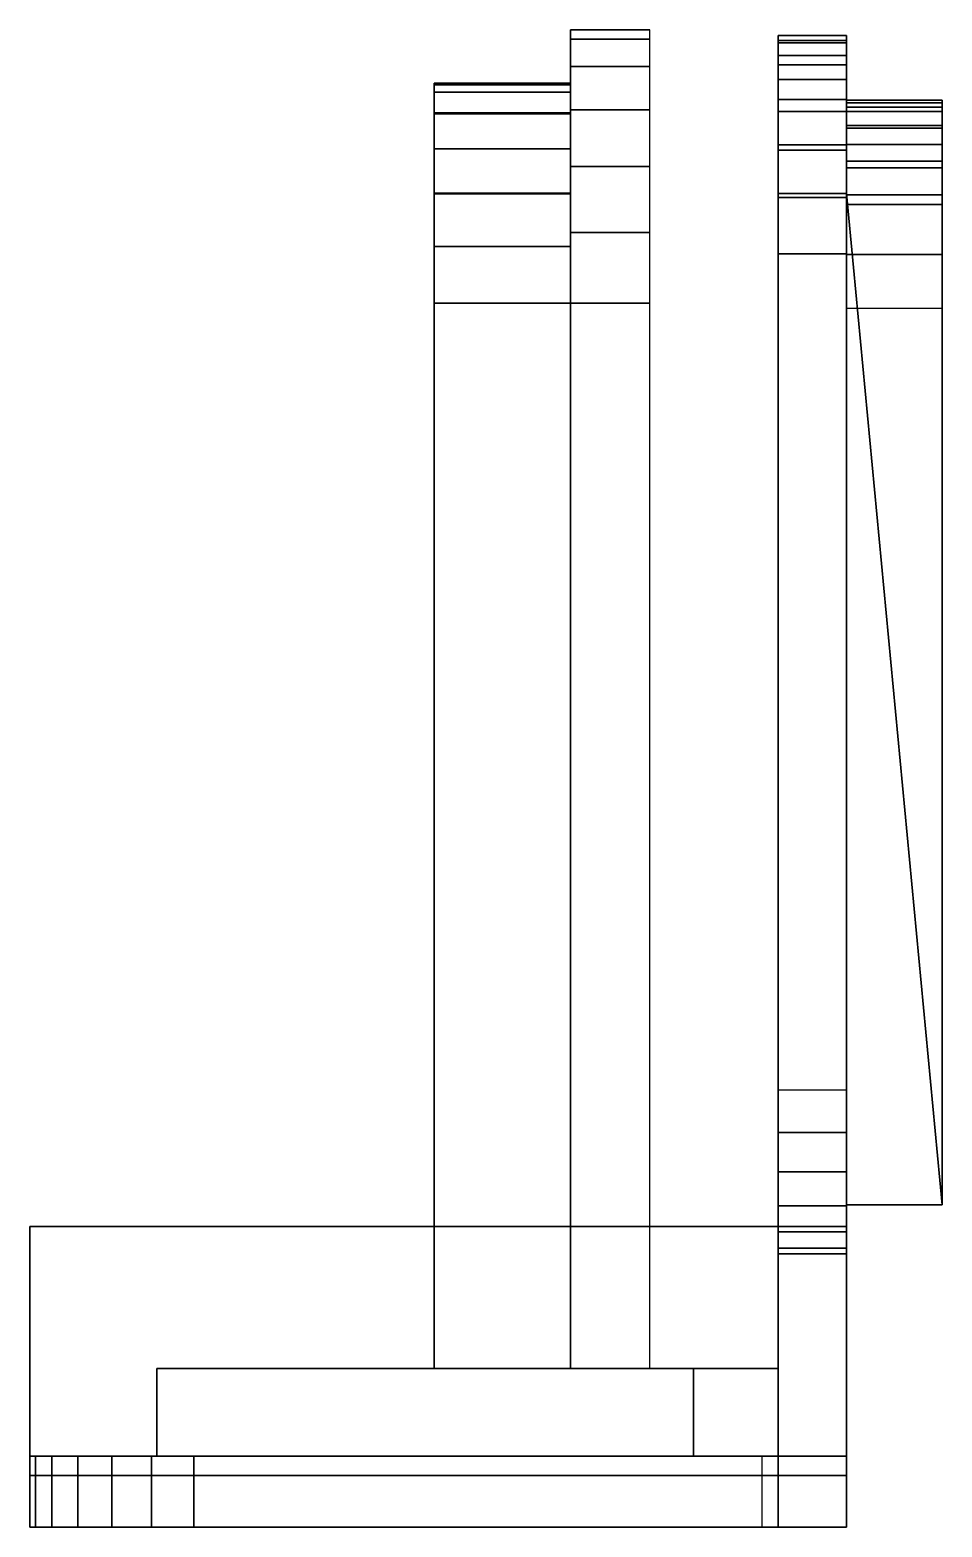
# Model space of a CAD drawing. Extents: x 0 to 16.7, y -27.4 to 0.
import ezdxf

# ---------------------------------------------------------------- set-up
doc = ezdxf.new("R2010")
doc.units = 0
doc.layers.add('ACESSORIO', color=250, linetype='CONTINUOUS')

msp = doc.modelspace()

# ---------------------------------------------------------------- linework, layer by layer
at = {"layer": 'ACESSORIO'}
for points in [[(11.35, 0, 26.4), (9.9, 0, 26.4), (9.9, 0, 54.9), (11.35, 0, 54.9)], [(13.7, -0.1, 71), (13.7, -27.4, 71), (13.7, -27.4, 27.2), (13.7, -0.1, 27.2)], [(14.95, -0.1, 27.2), (13.7, -0.1, 27.2), (13.7, -0.1, 71), (14.95, -0.1, 71)], [(14.95, -0.1, 71), (14.95, -27.4, 71), (14.95, -27.4, 27.2), (14.95, -0.1, 27.2)], [(9.9, -1.002, 26.4), (7.4, -1.002, 26.4), (7.4, -1.002, 35.2), (9.9, -1.002, 35.2)], [(16.7, -1.284, 38.2), (14.95, -1.284, 38.2), (14.95, -21.5, 38.2), (16.7, -21.5, 38.2)], [(14.95, -1.285, 28.2), (16.7, -1.285, 28.2), (16.7, -1.284, 38.2), (14.95, -1.284, 38.2)], [(16.7, -1.284, 70), (14.95, -1.284, 70), (14.95, -1.284, 51.785), (16.7, -1.284, 51.785)], [(14.95, -1.284, 51.785), (16.7, -1.284, 51.785), (16.7, -21.5, 51.785), (14.95, -21.5, 51.785)], [(14.95, -27.4, 23.355), (13.7, -27.4, 23.355), (13.7, -2.996, 23.355), (14.95, -2.996, 23.355)], [(14.95, -2.996, 23.355), (16.7, -21.5, 38.2), (16.7, -21.5, 25.15), (14.95, -2.996, 23.355)], [(16.7, -21.5, 25.15), (14.95, -21.5, 25.15), (14.95, -3.017, 25.15), (16.7, -3.017, 25.15)], [(16.7, -21.5, 25.15), (16.7, -21.5, 38.2), (16.7, -3.017, 25.15), (16.7, -21.5, 25.15)], [(14.95, -4.1, 75), (13.7, -4.1, 75), (13.7, -19.4, 75), (14.95, -19.4, 75)], [(9.9, -5, 22.402), (7.4, -5, 22.402), (7.4, -24.5, 22.402), (9.9, -24.5, 22.402)], [(7.4, -24.5, 22.402), (7.4, -5, 22.402), (7.4, -5, 39.198), (7.4, -24.5, 39.198)], [(7.4, -5, 39.198), (7.4, -24.5, 39.198), (9.9, -24.5, 39.198), (9.9, -5, 39.198)], [(9.9, -24.5, 58.898), (7.4, -24.5, 58.898), (7.4, -5, 58.898), (9.9, -5, 58.898)], [(9.9, -5, 50.851), (7.4, -5, 50.851), (7.4, -24.5, 50.851), (9.9, -24.5, 50.851)], [(11.35, -5, 59.9), (9.9, -5, 59.9), (9.9, -24.5, 59.9), (11.35, -24.5, 59.9)], [(11.35, -5, 21.4), (9.9, -5, 21.4), (9.9, -24.5, 21.4), (11.35, -24.5, 21.4)], [(9.9, -5, 59.9), (9.9, -24.5, 59.9), (9.9, -24.5, 21.4), (9.9, -5, 21.4)], [(14.95, -21.5, 73.816), (16.7, -21.5, 73.816), (16.7, -5.1, 73.816), (14.95, -5.1, 73.816)], [(16.7, -21.5, 51.785), (16.7, -21.5, 73.816), (16.7, -5.1, 73.816), (16.7, -21.5, 51.785)], [(14.95, -21.5, 38.2), (16.7, -21.5, 38.2), (16.7, -21.5, 25.15), (14.95, -21.5, 25.15)], [(14.95, -21.5, 51.785), (16.7, -21.5, 51.785), (16.7, -21.5, 73.816), (14.95, -21.5, 73.816)], [(13.7, -22.4, 78), (13.7, -22.4, 89.95), (13.7, -27.4, 89.95), (13.7, -27.4, 78)], [(13.7, -22.4, 78), (14.95, -22.4, 78), (14.95, -22.4, 89.95), (13.7, -22.4, 89.95)], [(14.95, -22.4, 78), (14.95, -22.4, 89.95), (14.95, -27.4, 89.95), (14.95, -27.4, 78)], [(13.4, -26.1, 23.355), (0, -26.1, 3), (0, -26.1, 91.2), (14.95, -26.1, 91.2)], [(14.95, -26.1, 91.2), (14.95, -27.4, 91.2), (0, -27.4, 91.2), (0, -26.1, 91.2)], [(0, -26.1, 91.2), (0, -27.4, 91.2), (0, -27.4, 3), (0, -26.1, 3)], [(3, -27.4, 0), (3, -26.1, 0), (13.4, -26.1), (13.4, -27.4, 0)], [(13.4, -26.1, 23.355), (14.95, -26.1, 23.355), (14.95, -26.1, 91.2), (13.4, -26.1, 23.355)], [(13.4, -26.1), (13.4, -27.4, 0), (14.95, -27.4, 91.2), (14.95, -26.1, 91.2)], [(13.4, -27.4, 23.355), (0, -27.4, 3), (0, -27.4, 91.2), (14.95, -27.4, 91.2)], [(13.4, -27.4, 23.355), (14.95, -27.4, 23.355), (14.95, -27.4, 91.2), (13.4, -27.4, 23.355)]]:
    msp.add_3dface(points, dxfattribs=at)

# ---------------------------------------------------------------- meshes
mesh = msp.add_polymesh((2, 7), dxfattribs=at)
for k, corner in enumerate([(11.35, -5, 59.9), (11.35, -3.706, 59.73), (11.35, -2.5, 59.23), (11.35, -1.464, 58.435), (11.35, -0.67, 57.4), (11.35, -0.17, 56.194), (11.35, 0, 54.9), (9.9, -5, 59.9), (9.9, -3.706, 59.73), (9.9, -2.5, 59.23), (9.9, -1.464, 58.435), (9.9, -0.67, 57.4), (9.9, -0.17, 56.194), (9.9, 0, 54.9)]):
    mesh.set_mesh_vertex(divmod(k, 7), corner)
mesh = msp.add_polymesh((2, 7), dxfattribs=at)
for k, corner in enumerate([(9.9, -5, 59.9), (9.9, -3.706, 59.73), (9.9, -2.5, 59.23), (9.9, -1.464, 58.435), (9.9, -0.67, 57.4), (9.9, -0.17, 56.194), (9.9, 0, 54.9), (9.9, -5, 21.4), (9.9, -3.706, 21.57), (9.9, -2.5, 22.07), (9.9, -1.464, 22.864), (9.9, -0.67, 23.9), (9.9, -0.17, 25.106), (9.9, 0, 26.4)]):
    mesh.set_mesh_vertex(divmod(k, 7), corner)
mesh = msp.add_polymesh((2, 7), dxfattribs=at)
for k, corner in enumerate([(9.9, 0, 26.4), (9.9, -0.17, 25.106), (9.9, -0.67, 23.9), (9.9, -1.464, 22.864), (9.9, -2.5, 22.07), (9.9, -3.706, 21.57), (9.9, -5, 21.4), (11.35, 0, 26.4), (11.35, -0.17, 25.106), (11.35, -0.67, 23.9), (11.35, -1.464, 22.864), (11.35, -2.5, 22.07), (11.35, -3.706, 21.57), (11.35, -5, 21.4)]):
    mesh.set_mesh_vertex(divmod(k, 7), corner)
mesh = msp.add_polymesh((2, 7), dxfattribs=at)
for k, corner in enumerate([(13.7, -2.996, 23.355), (13.7, -2.2, 23.68), (13.7, -1.492, 24.167), (13.7, -0.905, 24.793), (13.7, -0.465, 25.531), (13.7, -0.192, 26.346), (13.7, -0.1, 27.2), (14.95, -2.996, 23.355), (14.95, -2.2, 23.68), (14.95, -1.492, 24.167), (14.95, -0.905, 24.793), (14.95, -0.465, 25.531), (14.95, -0.192, 26.346), (14.95, -0.1, 27.2)]):
    mesh.set_mesh_vertex(divmod(k, 7), corner)
mesh = msp.add_polymesh((2, 7), dxfattribs=at)
for k, corner in enumerate([(14.95, -4.1, 75), (14.95, -3.065, 74.864), (14.95, -2.1, 74.464), (14.95, -1.272, 73.828), (14.95, -0.636, 73), (14.95, -0.236, 72.035), (14.95, -0.1, 71), (13.7, -4.1, 75), (13.7, -3.065, 74.864), (13.7, -2.1, 74.464), (13.7, -1.272, 73.828), (13.7, -0.636, 73), (13.7, -0.236, 72.035), (13.7, -0.1, 71)]):
    mesh.set_mesh_vertex(divmod(k, 7), corner)
mesh = msp.add_polymesh((2, 7), dxfattribs=at)
for k, corner in enumerate([(13.7, -4.1, 75), (13.7, -3.065, 74.864), (13.7, -2.1, 74.464), (13.7, -1.272, 73.828), (13.7, -0.636, 73), (13.7, -0.236, 72.035), (13.7, -0.1, 71), (13.7, -27.4, 75), (13.7, -27.4, 74.333), (13.7, -27.4, 73.667), (13.7, -27.4, 73), (13.7, -27.4, 72.333), (13.7, -27.4, 71.667), (13.7, -27.4, 71)]):
    mesh.set_mesh_vertex(divmod(k, 7), corner)
mesh = msp.add_polymesh((2, 7), dxfattribs=at)
for k, corner in enumerate([(14.95, -4.1, 75), (14.95, -3.065, 74.864), (14.95, -2.1, 74.464), (14.95, -1.272, 73.828), (14.95, -0.636, 73), (14.95, -0.236, 72.035), (14.95, -0.1, 71), (13.7, -4.1, 75), (13.7, -3.065, 74.864), (13.7, -2.1, 74.464), (13.7, -1.272, 73.828), (13.7, -0.636, 73), (13.7, -0.236, 72.035), (13.7, -0.1, 71)]):
    mesh.set_mesh_vertex(divmod(k, 7), corner)
mesh = msp.add_polymesh((2, 7), dxfattribs=at)
for k, corner in enumerate([(14.95, -2.996, 23.355), (14.95, -2.2, 23.68), (14.95, -1.492, 24.167), (14.95, -0.905, 24.793), (14.95, -0.465, 25.531), (14.95, -0.192, 26.346), (14.95, -0.1, 27.2), (13.7, -2.996, 23.355), (13.7, -2.2, 23.68), (13.7, -1.492, 24.167), (13.7, -0.905, 24.793), (13.7, -0.465, 25.531), (13.7, -0.192, 26.346), (13.7, -0.1, 27.2)]):
    mesh.set_mesh_vertex(divmod(k, 7), corner)
mesh = msp.add_polymesh((2, 7), dxfattribs=at)
for k, corner in enumerate([(13.7, -2.996, 23.355), (13.7, -2.2, 23.68), (13.7, -1.492, 24.167), (13.7, -0.905, 24.793), (13.7, -0.465, 25.531), (13.7, -0.192, 26.346), (13.7, -0.1, 27.2), (13.7, -27.4, 23.355), (13.7, -27.4, 23.996), (13.7, -27.4, 24.637), (13.7, -27.4, 25.278), (13.7, -27.4, 25.918), (13.7, -27.4, 26.559), (13.7, -27.4, 27.2)]):
    mesh.set_mesh_vertex(divmod(k, 7), corner)
mesh = msp.add_polymesh((2, 7), dxfattribs=at)
for k, corner in enumerate([(14.95, -2.996, 23.355), (14.95, -2.2, 23.68), (14.95, -1.492, 24.167), (14.95, -0.905, 24.793), (14.95, -0.465, 25.531), (14.95, -0.192, 26.346), (14.95, -0.1, 27.2), (14.95, -27.4, 23.355), (14.95, -27.4, 23.996), (14.95, -27.4, 24.637), (14.95, -27.4, 25.278), (14.95, -27.4, 25.918), (14.95, -27.4, 26.559), (14.95, -27.4, 27.2)]):
    mesh.set_mesh_vertex(divmod(k, 7), corner)
mesh = msp.add_polymesh((2, 7), dxfattribs=at)
for k, corner in enumerate([(14.95, -4.1, 75), (14.95, -3.065, 74.864), (14.95, -2.1, 74.464), (14.95, -1.272, 73.828), (14.95, -0.636, 73), (14.95, -0.236, 72.035), (14.95, -0.1, 71), (14.95, -27.4, 75), (14.95, -27.4, 74.333), (14.95, -27.4, 73.667), (14.95, -27.4, 73), (14.95, -27.4, 72.333), (14.95, -27.4, 71.667), (14.95, -27.4, 71)]):
    mesh.set_mesh_vertex(divmod(k, 7), corner)
mesh = msp.add_polymesh((2, 7), dxfattribs=at)
for k, corner in enumerate([(7.4, -5, 50.851), (7.4, -2.988, 51.39), (7.4, -1.516, 52.863), (7.4, -0.977, 54.874), (7.4, -1.516, 56.886), (7.4, -2.988, 58.359), (7.4, -5, 58.898), (9.9, -5, 50.851), (9.9, -2.988, 51.39), (9.9, -1.516, 52.863), (9.9, -0.977, 54.874), (9.9, -1.516, 56.886), (9.9, -2.988, 58.359), (9.9, -5, 58.898)]):
    mesh.set_mesh_vertex(divmod(k, 7), corner)
mesh = msp.add_polymesh((2, 7), dxfattribs=at)
for k, corner in enumerate([(7.4, -5, 50.851), (7.4, -2.988, 51.39), (7.4, -1.516, 52.863), (7.4, -0.977, 54.874), (7.4, -1.516, 56.886), (7.4, -2.988, 58.359), (7.4, -5, 58.898), (7.4, -24.5, 50.851), (7.4, -24.5, 52.192), (7.4, -24.5, 53.533), (7.4, -24.5, 54.874), (7.4, -24.5, 56.216), (7.4, -24.5, 57.557), (7.4, -24.5, 58.898)]):
    mesh.set_mesh_vertex(divmod(k, 7), corner)
mesh = msp.add_polymesh((2, 7), dxfattribs=at)
for k, corner in enumerate([(7.4, -5, 22.402), (7.4, -3.965, 22.538), (7.4, -3.001, 22.938), (7.4, -2.173, 23.573), (7.4, -1.538, 24.401), (7.4, -1.138, 25.365), (7.4, -1.002, 26.4), (9.9, -5, 22.402), (9.9, -3.965, 22.538), (9.9, -3.001, 22.938), (9.9, -2.173, 23.573), (9.9, -1.538, 24.401), (9.9, -1.138, 25.365), (9.9, -1.002, 26.4)]):
    mesh.set_mesh_vertex(divmod(k, 7), corner)
mesh = msp.add_polymesh((2, 7), dxfattribs=at)
for k, corner in enumerate([(7.4, -5, 39.198), (7.4, -3.965, 39.062), (7.4, -3.001, 38.662), (7.4, -2.173, 38.027), (7.4, -1.538, 37.199), (7.4, -1.138, 36.235), (7.4, -1.002, 35.2), (9.9, -5, 39.198), (9.9, -3.965, 39.062), (9.9, -3.001, 38.662), (9.9, -2.173, 38.027), (9.9, -1.538, 37.199), (9.9, -1.138, 36.235), (9.9, -1.002, 35.2)]):
    mesh.set_mesh_vertex(divmod(k, 7), corner)
mesh = msp.add_polymesh((2, 7), dxfattribs=at)
for k, corner in enumerate([(7.4, -5, 22.402), (7.4, -3.965, 22.538), (7.4, -3.001, 22.938), (7.4, -2.173, 23.573), (7.4, -1.538, 24.401), (7.4, -1.138, 25.365), (7.4, -1.002, 26.4), (7.4, -5, 39.198), (7.4, -3.965, 39.062), (7.4, -3.001, 38.662), (7.4, -2.173, 38.027), (7.4, -1.538, 37.199), (7.4, -1.138, 36.235), (7.4, -1.002, 35.2)]):
    mesh.set_mesh_vertex(divmod(k, 7), corner)
mesh = msp.add_polymesh((2, 7), dxfattribs=at)
for k, corner in enumerate([(7.4, -5, 22.402), (7.4, -3.965, 22.538), (7.4, -3.001, 22.938), (7.4, -2.173, 23.573), (7.4, -1.538, 24.401), (7.4, -1.138, 25.365), (7.4, -1.002, 26.4), (9.9, -5, 22.402), (9.9, -3.965, 22.538), (9.9, -3.001, 22.938), (9.9, -2.173, 23.573), (9.9, -1.538, 24.401), (9.9, -1.138, 25.365), (9.9, -1.002, 26.4)]):
    mesh.set_mesh_vertex(divmod(k, 7), corner)
mesh = msp.add_polymesh((2, 7), dxfattribs=at)
for k, corner in enumerate([(16.7, -1.284, 70), (16.7, -1.414, 70.988), (16.7, -1.796, 71.908), (16.7, -2.402, 72.698), (16.7, -3.192, 73.304), (16.7, -4.112, 73.686), (16.7, -5.1, 73.816), (14.95, -1.284, 70), (14.95, -1.414, 70.988), (14.95, -1.796, 71.908), (14.95, -2.402, 72.698), (14.95, -3.192, 73.304), (14.95, -4.112, 73.686), (14.95, -5.1, 73.816)]):
    mesh.set_mesh_vertex(divmod(k, 7), corner)
mesh = msp.add_polymesh((2, 7), dxfattribs=at)
for k, corner in enumerate([(16.7, -1.285, 28.2), (16.7, -1.337, 27.592), (16.7, -1.493, 27.001), (16.7, -1.748, 26.446), (16.7, -2.094, 25.943), (16.7, -2.521, 25.507), (16.7, -3.017, 25.15), (14.95, -1.285, 28.2), (14.95, -1.337, 27.592), (14.95, -1.493, 27.001), (14.95, -1.748, 26.446), (14.95, -2.094, 25.943), (14.95, -2.521, 25.507), (14.95, -3.017, 25.15)]):
    mesh.set_mesh_vertex(divmod(k, 7), corner)
mesh = msp.add_polymesh((2, 7), dxfattribs=at)
for k, corner in enumerate([(16.7, -1.284, 38.2), (16.7, -4.654, 38.2), (16.7, -8.023, 38.2), (16.7, -11.392, 38.2), (16.7, -14.762, 38.2), (16.7, -18.131, 38.2), (16.7, -21.5, 38.2), (16.7, -1.285, 28.2), (16.7, -1.337, 27.592), (16.7, -1.493, 27.001), (16.7, -1.748, 26.446), (16.7, -2.094, 25.943), (16.7, -2.521, 25.507), (16.7, -3.017, 25.15)]):
    mesh.set_mesh_vertex(divmod(k, 7), corner)
mesh = msp.add_polymesh((2, 7), dxfattribs=at)
for k, corner in enumerate([(16.7, -1.284, 51.785), (16.7, -4.654, 51.785), (16.7, -8.023, 51.785), (16.7, -11.392, 51.785), (16.7, -14.762, 51.785), (16.7, -18.131, 51.785), (16.7, -21.5, 51.785), (16.7, -1.284, 70), (16.7, -1.414, 70.988), (16.7, -1.796, 71.908), (16.7, -2.402, 72.698), (16.7, -3.192, 73.304), (16.7, -4.112, 73.686), (16.7, -5.1, 73.816)]):
    mesh.set_mesh_vertex(divmod(k, 7), corner)
mesh = msp.add_polymesh((2, 7), dxfattribs=at)
for k, corner in enumerate([(13.7, -22.4, 78), (13.7, -22.298, 77.224), (13.7, -21.998, 76.5), (13.7, -21.521, 75.879), (13.7, -20.9, 75.402), (13.7, -20.176, 75.102), (13.7, -19.4, 75), (13.7, -27.4, 78), (13.7, -27.4, 77.5), (13.7, -27.4, 77), (13.7, -27.4, 76.5), (13.7, -27.4, 76), (13.7, -27.4, 75.5), (13.7, -27.4, 75)]):
    mesh.set_mesh_vertex(divmod(k, 7), corner)
mesh = msp.add_polymesh((2, 7), dxfattribs=at)
for k, corner in enumerate([(13.7, -22.4, 78), (13.7, -22.298, 77.224), (13.7, -21.998, 76.5), (13.7, -21.521, 75.879), (13.7, -20.9, 75.402), (13.7, -20.176, 75.102), (13.7, -19.4, 75), (14.95, -22.4, 78), (14.95, -22.298, 77.224), (14.95, -21.998, 76.5), (14.95, -21.521, 75.879), (14.95, -20.9, 75.402), (14.95, -20.176, 75.102), (14.95, -19.4, 75)]):
    mesh.set_mesh_vertex(divmod(k, 7), corner)
mesh = msp.add_polymesh((2, 7), dxfattribs=at)
for k, corner in enumerate([(14.95, -22.4, 78), (14.95, -22.298, 77.224), (14.95, -21.998, 76.5), (14.95, -21.521, 75.879), (14.95, -20.9, 75.402), (14.95, -20.176, 75.102), (14.95, -19.4, 75), (14.95, -27.4, 78), (14.95, -27.4, 77.5), (14.95, -27.4, 77), (14.95, -27.4, 76.5), (14.95, -27.4, 76), (14.95, -27.4, 75.5), (14.95, -27.4, 75)]):
    mesh.set_mesh_vertex(divmod(k, 7), corner)
mesh = msp.add_polymesh((6, 3), dxfattribs=at)
for k, corner in enumerate([(0, -26.457, 91.2), (0, -26.457, 89.95), (0, -26.457, 89.95), (14.95, -26.457, 91.2), (14.95, -26.457, 89.95), (14.95, -26.457, 89.95), (14.95, -21.9, 91.2), (14.95, -21.9, 89.95), (14.95, -26.457, 89.95), (0, -21.9, 91.2), (0, -21.9, 89.95), (0, -26.457, 89.95), (0, -21.9, 91.2), (0, -21.9, 91.2), (0, -26.457, 91.2), (14.95, -21.9, 91.2), (14.95, -21.9, 91.2), (14.95, -26.457, 91.2)]):
    mesh.set_mesh_vertex(divmod(k, 3), corner)
mesh = msp.add_polymesh((6, 3), dxfattribs=at)
for k, corner in enumerate([(2.322, -26.1, 87.266), (2.322, -26.1, 76.559), (2.322, -26.1, 76.559), (13.7, -26.1, 87.266), (13.7, -26.1, 76.559), (13.7, -26.1, 76.559), (13.7, -24.5, 87.266), (13.7, -24.5, 76.559), (13.7, -26.1, 76.559), (2.322, -24.5, 87.266), (2.322, -24.5, 76.559), (2.322, -26.1, 76.559), (2.322, -24.5, 87.266), (2.322, -24.5, 87.266), (2.322, -26.1, 87.266), (13.7, -24.5, 87.266), (13.7, -24.5, 87.266), (13.7, -26.1, 87.266)]):
    mesh.set_mesh_vertex(divmod(k, 3), corner)
mesh = msp.add_polymesh((6, 3), dxfattribs=at)
for k, corner in enumerate([(2.322, -26.1, 67.838), (2.322, -26.1, 12.943), (2.322, -26.1, 12.943), (12.15, -26.1, 67.838), (12.15, -26.1, 12.943), (12.15, -26.1, 12.943), (12.15, -24.5, 67.838), (12.15, -24.5, 12.943), (12.15, -26.1, 12.943), (2.322, -24.5, 67.838), (2.322, -24.5, 12.943), (2.322, -26.1, 12.943), (2.322, -24.5, 67.838), (2.322, -24.5, 67.838), (2.322, -26.1, 67.838), (12.15, -24.5, 67.838), (12.15, -24.5, 67.838), (12.15, -26.1, 67.838)]):
    mesh.set_mesh_vertex(divmod(k, 3), corner)
mesh = msp.add_polymesh((2, 7), dxfattribs=at)
for k, corner in enumerate([(3, -27.4, 0), (2.224, -27.4, 0.102), (1.5, -27.4, 0.402), (0.879, -27.4, 0.879), (0.402, -27.4, 1.5), (0.102, -27.4, 2.224), (0, -27.4, 3), (3, -26.1, 0), (2.224, -26.1, 0.102), (1.5, -26.1, 0.402), (0.879, -26.1, 0.879), (0.402, -26.1, 1.5), (0.102, -26.1, 2.224), (0, -26.1, 3)]):
    mesh.set_mesh_vertex(divmod(k, 7), corner)
mesh = msp.add_polymesh((2, 7), dxfattribs=at)
for k, corner in enumerate([(13.4, -26.1), (13.4, -26.1, 3.893), (13.4, -26.1, 7.785), (13.4, -26.1, 11.678), (13.4, -26.1, 15.57), (13.4, -26.1, 19.463), (13.4, -26.1, 23.355), (3, -26.1, 0), (2.224, -26.1, 0.102), (1.5, -26.1, 0.402), (0.879, -26.1, 0.879), (0.402, -26.1, 1.5), (0.102, -26.1, 2.224), (0, -26.1, 3)]):
    mesh.set_mesh_vertex(divmod(k, 7), corner)
mesh = msp.add_polymesh((2, 7), dxfattribs=at)
for k, corner in enumerate([(13.4, -27.4, 0), (13.4, -27.4, 3.893), (13.4, -27.4, 7.785), (13.4, -27.4, 11.678), (13.4, -27.4, 15.57), (13.4, -27.4, 19.463), (13.4, -27.4, 23.355), (3, -27.4, 0), (2.224, -27.4, 0.102), (1.5, -27.4, 0.402), (0.879, -27.4, 0.879), (0.402, -27.4, 1.5), (0.102, -27.4, 2.224), (0, -27.4, 3)]):
    mesh.set_mesh_vertex(divmod(k, 7), corner)

doc.saveas('drawing.dxf')
